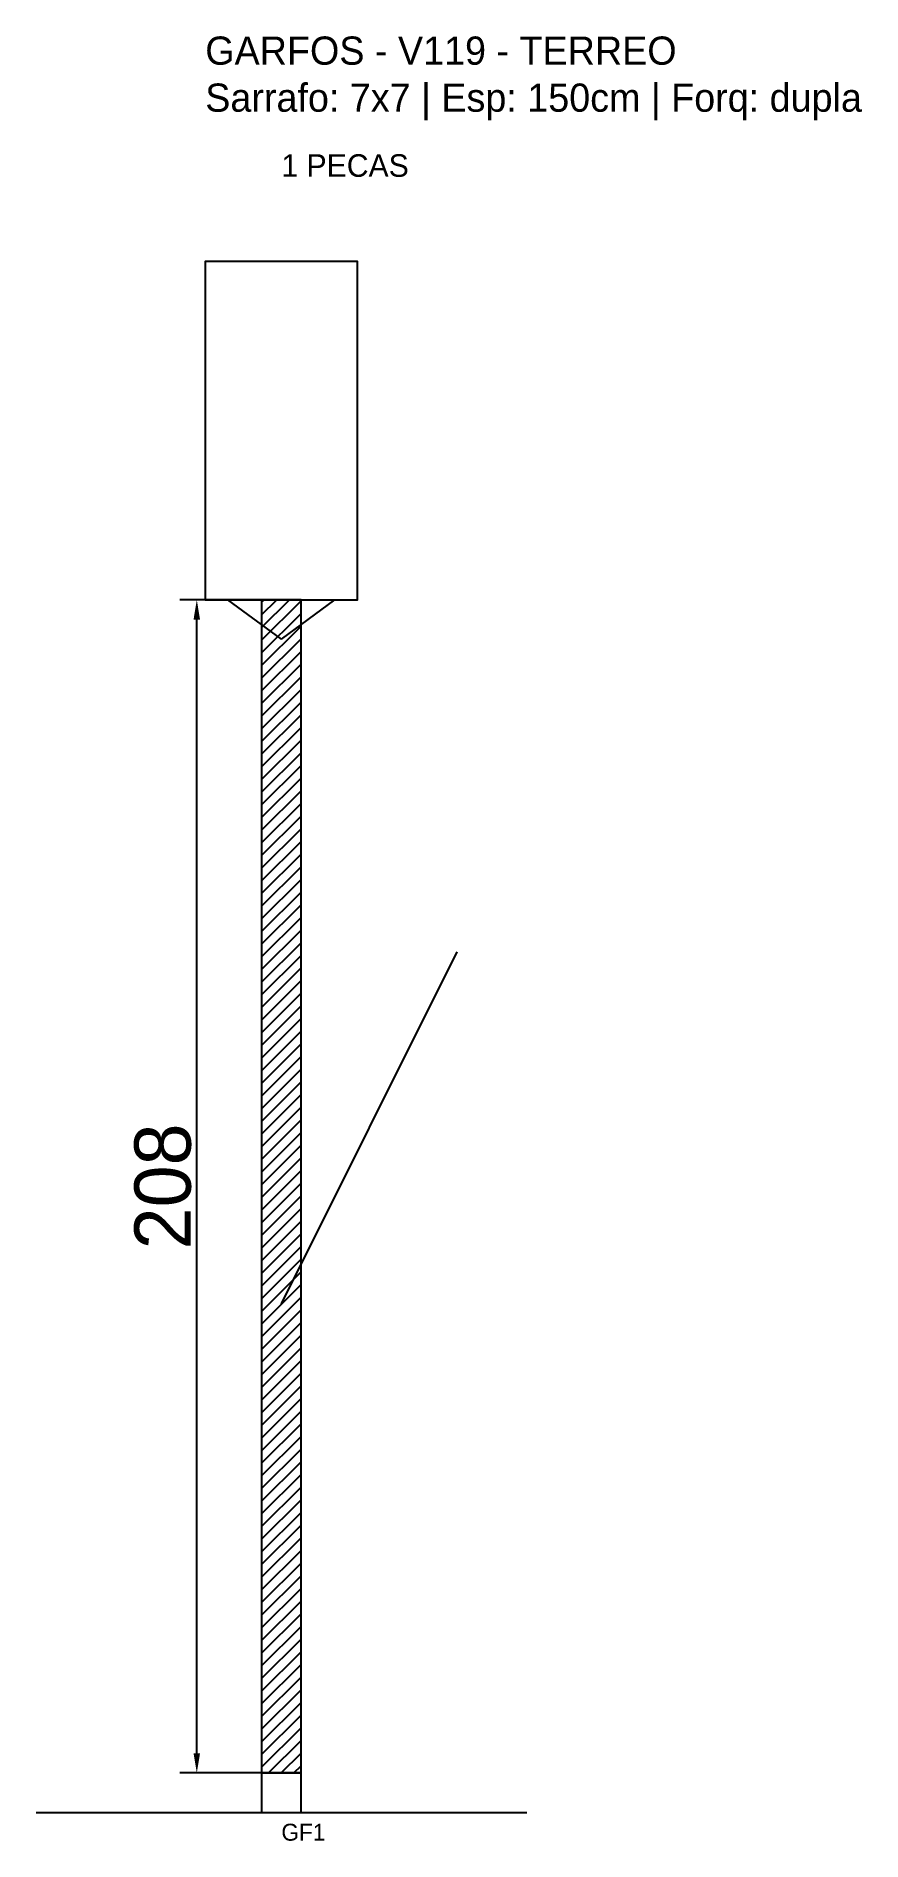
# Model space of a CAD drawing. Header units: metres. Extents: x -30 to 116, y -12 to 308.
import ezdxf

# ---------------------------------------------------------------- set-up
doc = ezdxf.new("R2010")
doc.units = ezdxf.units.M
for name, color, linetype in [('BARRA_ANCORAGEM', 1, 'Continuous'), ('COTA', 241, 'Continuous'), ('GARFOS OK', 3, 'Continuous'), ('NOME DA VIGA', 6, 'Continuous'), ('SARR_7x7', 40, 'Continuous'), ('VIGAS', 3, 'Continuous')]:
    doc.layers.add(name, color=color, linetype=linetype)
doc.dimstyles.new('EZ DXF', dxfattribs={"dimtxt": 10, "dimasz": 3.5, "dimexe": 3, "dimexo": 1.5, "dimgap": 1, "dimtad": 1, "dimdec": 1, "dimdsep": 46, "dimcen": 2.5, "dimazin": 3, "dimtfac": 1, "dimtmove": 0, "dimatfit": 3})

msp = doc.modelspace()

# ---------------------------------------------------------------- hatches: boundary and pattern name
at = {"layer": 'COTA'}
h = msp.add_hatch(dxfattribs=at)
h.set_pattern_fill('ANSI31', scale=0.5)
h.paths.add_polyline_path([(10, 0), (17, 0), (17, 208), (10, 208)])

# ---------------------------------------------------------------- linework, layer by layer
at = {"layer": 'BARRA_ANCORAGEM'}
msp.add_line((13.5, 83.2), (44.7, 145.6), dxfattribs=at)
at = {"layer": 'GARFOS OK'}
for p, q in [((13.5, 201), (4, 208)), ((4, 208), (23, 208)), ((13.5, 201), (23, 208))]:
    msp.add_line(p, q, dxfattribs=at)
at = {"layer": 'GARFOS OK', "linetype": 'CONTINUOUS'}
msp.add_line((-30, -7), (57, -7), dxfattribs=at)
at = {"layer": 'GARFOS OK'}
msp.add_lwpolyline([(10, 0), (17, 0), (17, 208), (10, 208), (10, 0)], dxfattribs=at)
at = {"layer": 'SARR_7x7'}
msp.add_lwpolyline([(10, -7), (17, -7), (17, 0), (10, 0), (10, -7)], dxfattribs=at)
at = {"layer": 'VIGAS'}
msp.add_lwpolyline([(0, 208), (27, 208), (27, 268), (0, 268), (0, 208)], dxfattribs=at)

# ---------------------------------------------------------------- texts
at = {"layer": 'NOME DA VIGA'}
for s, height, p in [('1 PECAS', 4, (13.5, 283)), ('GF1', 3, (13.5, -12))]:
    msp.add_text(s, height=height, dxfattribs=at).set_placement(p)
at = {"layer": 'NOME DA VIGA', "insert": (0, 293), "char_height": 5, "attachment_point": 7}
msp.add_mtext('GARFOS - V119 - TERREO\\PSarrafo: 7x7 | Esp: 150cm | Forq: dupla', dxfattribs=at)

# ---------------------------------------------------------------- dimensions: what is measured, and where the dimension line sits
at = {"layer": 'COTA'}
msp.add_linear_dim(base=(-1.5, 0), p1=(13.5, 0), p2=(13.5, 208), angle=90, dimstyle='EZ DXF', dxfattribs=at).render()

doc.saveas('drawing.dxf')
